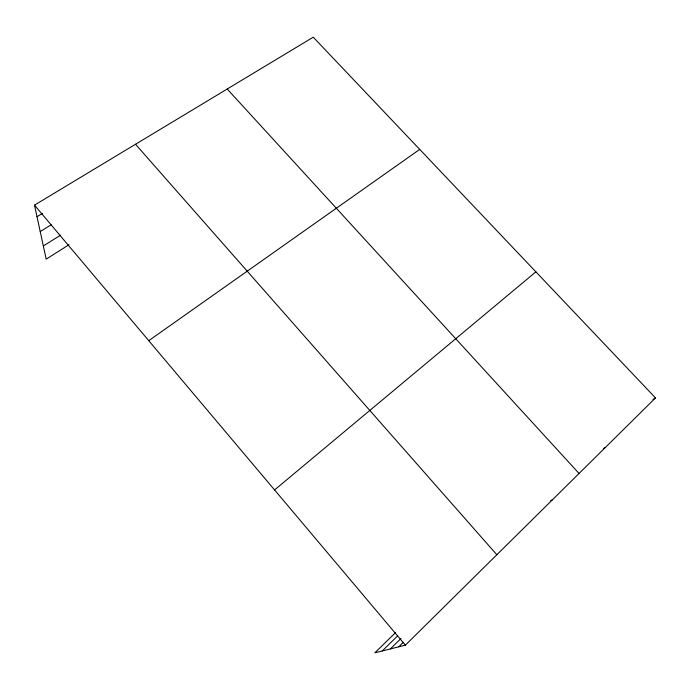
<?xml version="1.0" encoding="UTF-8"?>
<svg xmlns="http://www.w3.org/2000/svg" width="690" height="690" viewBox="0 0 690 690"><rect width="100%" height="100%" fill="white"/><g stroke="black" fill="none" stroke-linecap="round" stroke-linejoin="round"><path stroke-width="1.03" d="M395.612 632.54L374.834 652.818L405.392 645.15L655.5 397.906L313.251 37.182L34.5 205.128L46.187 259.138L68.948 244.752M398.786 646.806L403.314 642.338M390.35 648.919L400.881 638.578M382.226 650.963L397.621 635.895M274.568 489.943L535.88 271.834M148.755 340.679L419.71 149.394M43.332 245.959L60.642 235.143M40.218 231.555L51.189 224.793M652.947 399.467L655.5 397.906M37.001 216.703L42.513 213.348M603.681 448.405L605.406 447.422M550.698 500.612L552.587 499.638M227.217 89.019L579.057 473.478M135.516 144.27L496.843 554.743M34.5 205.128L405.392 645.15"/></g></svg>
